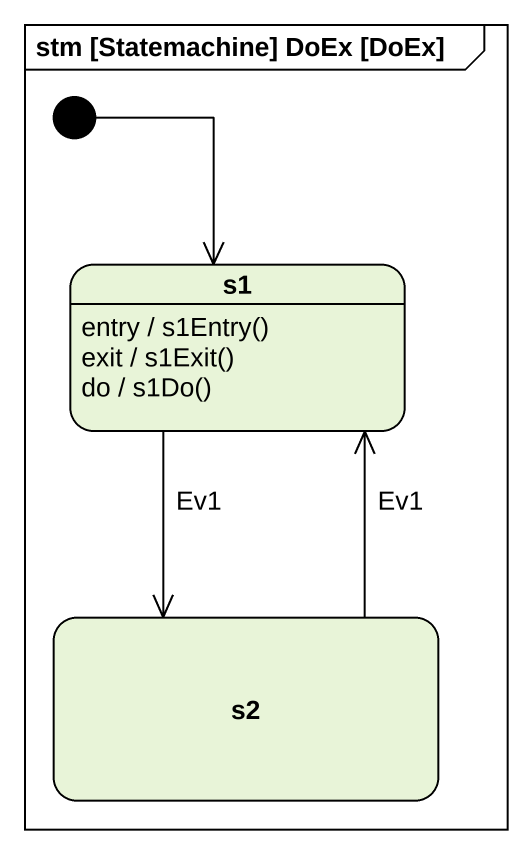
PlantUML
@startuml
mainframe stm [Statemachine] DoEx [DoEx]
hide empty description
state s1
s1 : entry / s1Entry()
s1 : exit / s1Exit()
s1 : do / s1Do()
state s2
[*] --> s1
s1 --> s2 : Ev1
s2 -up-> s1 : Ev1
@enduml
